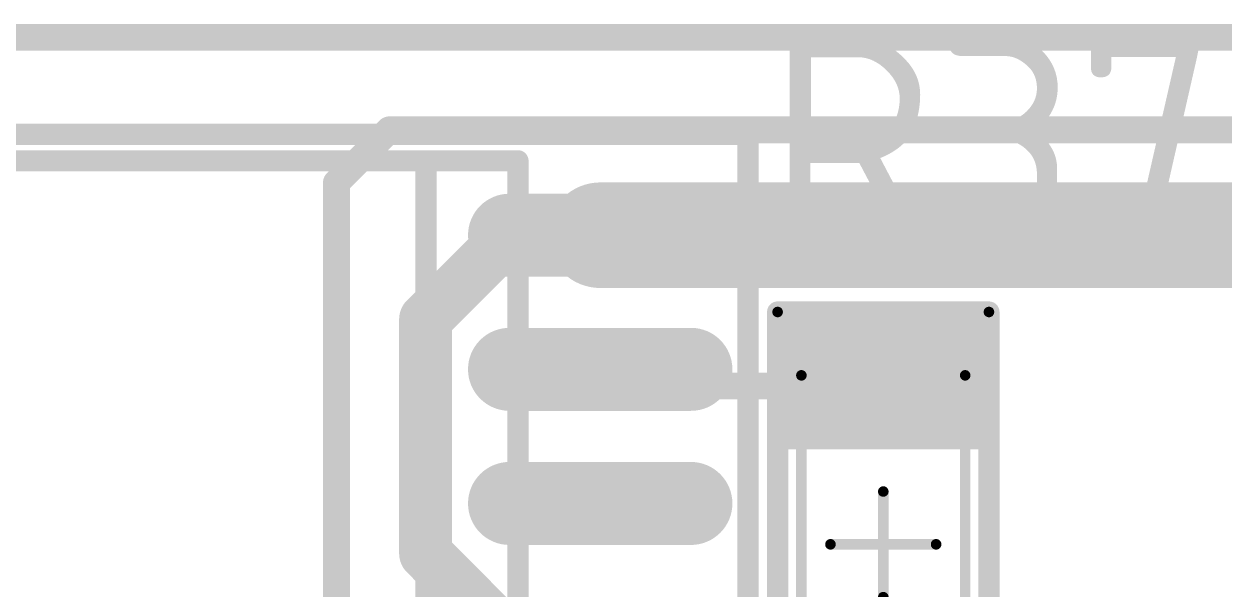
# Model space of a CAD drawing. Header units: millimetres. Extents: x 3219 to 51106, y -14166 to 2063.
# Drawn here: x 5545.02 to 5556.38, y 1784.77 to 1790.11 of the extents above; entities that cross this region are included whole.
import ezdxf

# ---------------------------------------------------------------- set-up
doc = ezdxf.new("R2010")
doc.units = ezdxf.units.MM
doc.layers.get('0').update_dxf_attribs({"lineweight": 53})
for name, color, linetype in [('Mechanical 13', 56, 'Continuous'), ('Mechanical 15', 56, 'Continuous'), ('Top 3D Body', 76, 'Continuous'), ('Top Assembly', 56, 'Continuous'), ('Top Courtyard', 56, 'Continuous'), ('Top Layer', 1, 'Continuous'), ('Top Overlay', 2, 'Continuous'), ('Top Paste', 8, 'Continuous'), ('Top Solder', 216, 'Continuous')]:
    doc.layers.add(name, color=color, linetype=linetype)
doc.styles.add('GOST type B', font='GOST_B.TTF', dxfattribs={"height": 3.5})

# ---------------------------------------------------------------- blocks, each defined once
blk = doc.blocks.new('1206_58')
at = {"layer": 'Top Layer'}
for points in [[(-2, -0.8), (-2, 0.8), (-1, 0.8), (-1, -0.8)], [(1, -0.8), (1, 0.8), (2, 0.8), (2, -0.8)]]:
    blk.add_hatch(color=1, dxfattribs=at).paths.add_polyline_path(points)
at = {"layer": 'Top Paste'}
for points in [[(-2, -0.8), (-2, 0.8), (-1, 0.8), (-1, -0.8)], [(1, -0.8), (1, 0.8), (2, 0.8), (2, -0.8)]]:
    blk.add_hatch(color=8, dxfattribs=at).paths.add_polyline_path(points)
at = {"layer": 'Top Solder'}
for points in [[(-2.102, -0.902), (-2.102, 0.902), (-0.898, 0.902), (-0.898, -0.902)], [(0.898, -0.902), (0.898, 0.902), (2.102, 0.902), (2.102, -0.902)]]:
    blk.add_hatch(color=216, dxfattribs=at).paths.add_polyline_path(points)
at = {"layer": 'Mechanical 13'}
for points in [[(-1.6, 0.775, 0.1, 0.1, 0), (1.6, 0.775, 0.1, 0.1, 0)], [(-1.6, 0.775, 0.1, 0.1, 0), (-1.6, -0.775, 0.1, 0.1, 0)], [(1.6, 0.775, 0.1, 0.1, 0), (1.6, -0.775, 0.1, 0.1, 0)], [(-1.6, -0.775, 0.1, 0.1, 0), (1.6, -0.775, 0.1, 0.1, 0)]]:
    blk.add_lwpolyline(points, format="xyseb", dxfattribs=at)
for points in [[(-1.625, 0.775, 0.05, 0.05, 1), (-1.575, 0.775, 0.05, 0.05, 1)], [(-1.625, 0.775, 0.05, 0.05, 1), (-1.575, 0.775, 0.05, 0.05, 1)], [(1.575, 0.775, 0.05, 0.05, 1), (1.625, 0.775, 0.05, 0.05, 1)], [(1.575, 0.775, 0.05, 0.05, 1), (1.625, 0.775, 0.05, 0.05, 1)], [(-1.625, -0.775, 0.05, 0.05, 1), (-1.575, -0.775, 0.05, 0.05, 1)], [(-1.625, -0.775, 0.05, 0.05, 1), (-1.575, -0.775, 0.05, 0.05, 1)], [(1.575, -0.775, 0.05, 0.05, 1), (1.625, -0.775, 0.05, 0.05, 1)], [(1.575, -0.775, 0.05, 0.05, 1), (1.625, -0.775, 0.05, 0.05, 1)]]:
    blk.add_lwpolyline(points, format="xyseb", close=True, dxfattribs=at)
at = {"layer": 'Mechanical 15'}
for points in [[(-2.2, 1, 0.1, 0.1, 0), (-2.2, -1, 0.1, 0.1, 0)], [(-2.2, 1, 0.1, 0.1, 0), (2.2, 1, 0.1, 0.1, 0)], [(2.2, 1, 0.1, 0.1, 0), (2.2, -1, 0.1, 0.1, 0)], [(0, 0.5, 0.1, 0.1, 0), (0, -0.5, 0.1, 0.1, 0)], [(-0.5, 0, 0.1, 0.1, 0), (0.5, 0, 0.1, 0.1, 0)], [(-2.2, -1, 0.1, 0.1, 0), (2.2, -1, 0.1, 0.1, 0)]]:
    blk.add_lwpolyline(points, format="xyseb", dxfattribs=at)
for points in [[(-2.225, 1, 0.05, 0.05, 1), (-2.175, 1, 0.05, 0.05, 1)], [(-2.225, 1, 0.05, 0.05, 1), (-2.175, 1, 0.05, 0.05, 1)], [(2.175, 1, 0.05, 0.05, 1), (2.225, 1, 0.05, 0.05, 1)], [(2.175, 1, 0.05, 0.05, 1), (2.225, 1, 0.05, 0.05, 1)], [(-0.025, 0.5, 0.05, 0.05, 1), (0.025, 0.5, 0.05, 0.05, 1)], [(-0.525, 0, 0.05, 0.05, 1), (-0.475, 0, 0.05, 0.05, 1)], [(0.475, 0, 0.05, 0.05, 1), (0.525, 0, 0.05, 0.05, 1)], [(-0.025, -0.5, 0.05, 0.05, 1), (0.025, -0.5, 0.05, 0.05, 1)], [(-2.225, -1, 0.05, 0.05, 1), (-2.175, -1, 0.05, 0.05, 1)], [(-2.225, -1, 0.05, 0.05, 1), (-2.175, -1, 0.05, 0.05, 1)], [(2.175, -1, 0.05, 0.05, 1), (2.225, -1, 0.05, 0.05, 1)], [(2.175, -1, 0.05, 0.05, 1), (2.225, -1, 0.05, 0.05, 1)]]:
    blk.add_lwpolyline(points, format="xyseb", close=True, dxfattribs=at)
at = {"layer": 'Top Overlay'}
for points in [[(-2.2, 1, 0.2, 0.2, 0), (2.2, 1, 0.2, 0.2, 0)], [(-2.2, 1, 0.2, 0.2, 0), (-2.2, -1, 0.2, 0.2, 0)], [(2.2, 1, 0.2, 0.2, 0), (2.2, -1, 0.2, 0.2, 0)], [(-2.2, -1, 0.2, 0.2, 0), (2.2, -1, 0.2, 0.2, 0)]]:
    blk.add_lwpolyline(points, format="xyseb", dxfattribs=at)
for points in [[(-2.25, 1, 0.1, 0.1, 1), (-2.15, 1, 0.1, 0.1, 1)], [(-2.25, 1, 0.1, 0.1, 1), (-2.15, 1, 0.1, 0.1, 1)], [(2.15, 1, 0.1, 0.1, 1), (2.25, 1, 0.1, 0.1, 1)], [(2.15, 1, 0.1, 0.1, 1), (2.25, 1, 0.1, 0.1, 1)], [(-2.25, -1, 0.1, 0.1, 1), (-2.15, -1, 0.1, 0.1, 1)], [(-2.25, -1, 0.1, 0.1, 1), (-2.15, -1, 0.1, 0.1, 1)], [(2.15, -1, 0.1, 0.1, 1), (2.25, -1, 0.1, 0.1, 1)], [(2.15, -1, 0.1, 0.1, 1), (2.25, -1, 0.1, 0.1, 1)]]:
    blk.add_lwpolyline(points, format="xyseb", close=True, dxfattribs=at)
blk = doc.blocks.new('16_SOIC_W_106')
at = {"layer": 'Top Layer'}
h = blk.add_hatch(color=1, dxfattribs=at)
edge = h.paths.add_edge_path()
edge.add_arc((-0.858, -6.35), 0.291, 90, 270)
edge.add_line((-0.858, -6.641), (0.858, -6.641))
edge.add_arc((0.858, -6.35), 0.291, 270, 450)
edge.add_line((0.858, -6.059), (-0.858, -6.059))
h = blk.add_hatch(color=1, dxfattribs=at)
edge = h.paths.add_edge_path()
edge.add_arc((-0.858, -7.62), 0.291, 90, 270)
edge.add_line((-0.858, -7.911), (0.858, -7.911))
edge.add_arc((0.858, -7.62), 0.291, 270, 450)
edge.add_line((0.858, -7.329), (-0.858, -7.329))
h = blk.add_hatch(color=1, dxfattribs=at)
edge = h.paths.add_edge_path()
edge.add_arc((-0.858, -8.89), 0.291, 90, 270)
edge.add_line((-0.858, -9.181), (0.858, -9.181))
edge.add_arc((0.858, -8.89), 0.291, 270, 450)
edge.add_line((0.858, -8.599), (-0.858, -8.599))
at = {"layer": 'Top Paste'}
h = blk.add_hatch(color=8, dxfattribs=at)
edge = h.paths.add_edge_path()
edge.add_arc((-0.858, -6.35), 0.291, 90, 270)
edge.add_line((-0.858, -6.641), (0.858, -6.641))
edge.add_arc((0.858, -6.35), 0.291, 270, 450)
edge.add_line((0.858, -6.059), (-0.858, -6.059))
h = blk.add_hatch(color=8, dxfattribs=at)
edge = h.paths.add_edge_path()
edge.add_arc((-0.858, -7.62), 0.291, 90, 270)
edge.add_line((-0.858, -7.911), (0.858, -7.911))
edge.add_arc((0.858, -7.62), 0.291, 270, 450)
edge.add_line((0.858, -7.329), (-0.858, -7.329))
h = blk.add_hatch(color=8, dxfattribs=at)
edge = h.paths.add_edge_path()
edge.add_arc((-0.858, -8.89), 0.291, 90, 270)
edge.add_line((-0.858, -9.181), (0.858, -9.181))
edge.add_arc((0.858, -8.89), 0.291, 270, 450)
edge.add_line((0.858, -8.599), (-0.858, -8.599))
at = {"layer": 'Top Solder'}
h = blk.add_hatch(color=216, dxfattribs=at)
edge = h.paths.add_edge_path()
edge.add_arc((-0.858, -6.35), 0.393, 90, 270)
edge.add_line((-0.858, -6.743), (0.858, -6.743))
edge.add_arc((0.858, -6.35), 0.393, 270, 450)
edge.add_line((0.858, -5.957), (-0.858, -5.957))
h = blk.add_hatch(color=216, dxfattribs=at)
edge = h.paths.add_edge_path()
edge.add_arc((-0.858, -7.62), 0.393, 90, 270)
edge.add_line((-0.858, -8.013), (0.858, -8.013))
edge.add_arc((0.858, -7.62), 0.393, 270, 450)
edge.add_line((0.858, -7.227), (-0.858, -7.227))
h = blk.add_hatch(color=216, dxfattribs=at)
edge = h.paths.add_edge_path()
edge.add_arc((-0.858, -8.89), 0.393, 90, 270)
edge.add_line((-0.858, -9.283), (0.858, -9.283))
edge.add_arc((0.858, -8.89), 0.393, 270, 450)
edge.add_line((0.858, -8.497), (-0.858, -8.497))
at = {"layer": 'Top 3D Body'}
for points in [[(0.778, -9.595, 0.2, 0.2, 0), (0.778, 0.705, 0.2, 0.2, 0)], [(8.278, -9.595, 0.2, 0.2, 0), (0.778, -9.595, 0.2, 0.2, 0)]]:
    blk.add_lwpolyline(points, format="xyseb", dxfattribs=at)
blk.add_lwpolyline([(0.728, -9.595, 0.1, 0.1, 1), (0.828, -9.595, 0.1, 0.1, 1)], format="xyseb", close=True, dxfattribs=at)
blk.add_lwpolyline([(0.728, -9.595, 0.1, 0.1, 1), (0.828, -9.595, 0.1, 0.1, 1)], format="xyseb", close=True, dxfattribs=at)
at = {"layer": 'Top Assembly'}
for points in [[(-1.399, 0.955, 0.2, 0.2, 0), (-1.399, -9.845, 0.2, 0.2, 0)], [(10.455, -9.845, 0.2, 0.2, 0), (-1.399, -9.845, 0.2, 0.2, 0)]]:
    blk.add_lwpolyline(points, format="xyseb", dxfattribs=at)
blk.add_lwpolyline([(-1.449, -9.845, 0.1, 0.1, 1), (-1.349, -9.845, 0.1, 0.1, 1)], format="xyseb", close=True, dxfattribs=at)
blk.add_lwpolyline([(-1.449, -9.845, 0.1, 0.1, 1), (-1.349, -9.845, 0.1, 0.1, 1)], format="xyseb", close=True, dxfattribs=at)
at = {"layer": 'Top Courtyard'}
for points in [[(-1.399, 0.955, 0.2, 0.2, 0), (-1.399, -9.845, 0.2, 0.2, 0)], [(10.455, -9.845, 0.2, 0.2, 0), (-1.399, -9.845, 0.2, 0.2, 0)]]:
    blk.add_lwpolyline(points, format="xyseb", dxfattribs=at)
blk.add_lwpolyline([(-1.449, -9.845, 0.1, 0.1, 1), (-1.349, -9.845, 0.1, 0.1, 1)], format="xyseb", close=True, dxfattribs=at)
blk.add_lwpolyline([(-1.449, -9.845, 0.1, 0.1, 1), (-1.349, -9.845, 0.1, 0.1, 1)], format="xyseb", close=True, dxfattribs=at)
at = {"layer": 'Top Overlay'}
for points in [[(1.649, 0.705, 0.2, 0.2, 0), (1.649, -9.595, 0.2, 0.2, 0)], [(7.407, -9.595, 0.2, 0.2, 0), (1.649, -9.595, 0.2, 0.2, 0)]]:
    blk.add_lwpolyline(points, format="xyseb", dxfattribs=at)
blk.add_lwpolyline([(1.599, -9.595, 0.1, 0.1, 1), (1.699, -9.595, 0.1, 0.1, 1)], format="xyseb", close=True, dxfattribs=at)
blk.add_lwpolyline([(1.599, -9.595, 0.1, 0.1, 1), (1.699, -9.595, 0.1, 0.1, 1)], format="xyseb", close=True, dxfattribs=at)

msp = doc.modelspace()

# ---------------------------------------------------------------- linework, layer by layer
at = {"layer": 'Top Layer'}
for points in [[(5537.504, 1789.983, 0.254, 0.254, 0), (5557.229, 1789.983, 0.254, 0.254, 0)], [(5547.979, 1788.608, 0.254, 0.254, 0), (5548.479, 1789.108, 0.254, 0.254, 0)], [(5548.479, 1789.108, 0.254, 0.254, 0), (5594.304, 1789.108, 0.254, 0.254, 0)], [(5547.979, 1771.358, 0.254, 0.254, 0), (5547.979, 1788.608, 0.254, 0.254, 0)], [(5550.475, 1788.11, 1, 1, 0), (5558.395, 1788.11, 1, 1, 0)], [(5548.822, 1787.315, 0.5, 0.5, 0), (5549.617, 1788.11, 0.5, 0.5, 0)], [(5549.617, 1788.11, 0.5, 0.5, 0), (5550.475, 1788.11, 0.5, 0.5, 0)], [(5548.822, 1785.096, 0.5, 0.5, 0), (5548.822, 1787.315, 0.5, 0.5, 0)], [(5550.475, 1786.84, 0.254, 0.254, 0), (5551.421, 1786.84, 0.254, 0.254, 0)], [(5551.421, 1786.84, 0.254, 0.254, 0), (5551.579, 1786.683, 0.254, 0.254, 0)], [(5551.579, 1786.683, 0.254, 0.254, 0), (5553.154, 1786.683, 0.254, 0.254, 0)], [(5548.822, 1785.096, 0.5, 0.5, 0), (5549.617, 1784.3, 0.5, 0.5, 0)]]:
    msp.add_lwpolyline(points, format="xyseb", dxfattribs=at)
for points in [[(5548.415, 1789.108, 0.127, 0.127, 1), (5548.542, 1789.108, 0.127, 0.127, 1)], [(5548.415, 1789.108, 0.127, 0.127, 1), (5548.542, 1789.108, 0.127, 0.127, 1)], [(5547.915, 1788.608, 0.127, 0.127, 1), (5548.042, 1788.608, 0.127, 0.127, 1)], [(5547.915, 1788.608, 0.127, 0.127, 1), (5548.042, 1788.608, 0.127, 0.127, 1)], [(5550.225, 1788.11, 0.5, 0.5, 1), (5550.725, 1788.11, 0.5, 0.5, 1)], [(5549.492, 1788.11, 0.25, 0.25, 1), (5549.742, 1788.11, 0.25, 0.25, 1)], [(5549.492, 1788.11, 0.25, 0.25, 1), (5549.742, 1788.11, 0.25, 0.25, 1)], [(5550.35, 1788.11, 0.25, 0.25, 1), (5550.6, 1788.11, 0.25, 0.25, 1)], [(5548.697, 1787.315, 0.25, 0.25, 1), (5548.947, 1787.315, 0.25, 0.25, 1)], [(5548.697, 1787.315, 0.25, 0.25, 1), (5548.947, 1787.315, 0.25, 0.25, 1)], [(5550.411, 1786.84, 0.127, 0.127, 1), (5550.538, 1786.84, 0.127, 0.127, 1)], [(5551.358, 1786.84, 0.127, 0.127, 1), (5551.485, 1786.84, 0.127, 0.127, 1)], [(5551.358, 1786.84, 0.127, 0.127, 1), (5551.485, 1786.84, 0.127, 0.127, 1)], [(5551.515, 1786.683, 0.127, 0.127, 1), (5551.642, 1786.683, 0.127, 0.127, 1)], [(5551.515, 1786.683, 0.127, 0.127, 1), (5551.642, 1786.683, 0.127, 0.127, 1)], [(5553.09, 1786.683, 0.127, 0.127, 1), (5553.217, 1786.683, 0.127, 0.127, 1)], [(5548.697, 1785.096, 0.25, 0.25, 1), (5548.947, 1785.096, 0.25, 0.25, 1)], [(5548.697, 1785.096, 0.25, 0.25, 1), (5548.947, 1785.096, 0.25, 0.25, 1)]]:
    msp.add_lwpolyline(points, format="xyseb", close=True, dxfattribs=at)

# ---------------------------------------------------------------- block references
for name, p, rotation in [('16_SOIC_W_106', (5550.475, 1779.22), 180), ('1206_58', (5553.154, 1785.183), 90)]:
    msp.add_blockref(name, p, dxfattribs=dict(rotation=rotation))

# ---------------------------------------------------------------- texts
at = {"layer": 'Top Overlay', "style": 'GOST type B'}
msp.add_text('R37', height=2, dxfattribs=at).set_placement((5552.064, 1787.993))

doc.saveas('drawing.dxf')
